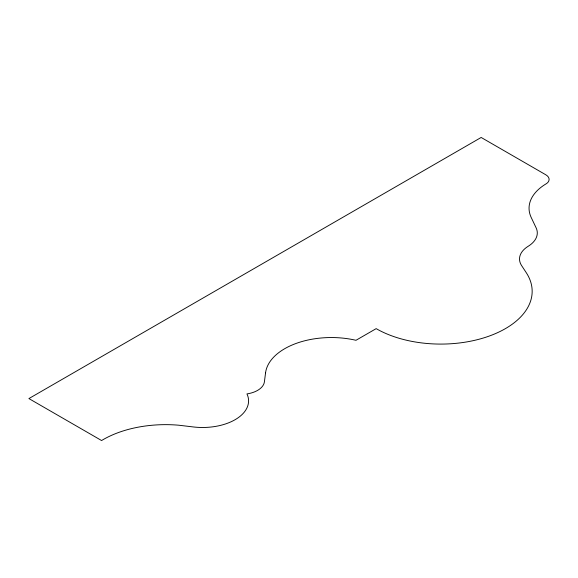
<?xml version="1.0" encoding="UTF-8"?>
<svg xmlns="http://www.w3.org/2000/svg" width="578" height="578" viewBox="0 0 578 578"><rect width="100%" height="100%" fill="white"/><g stroke="black" fill="none" stroke-linecap="round" stroke-linejoin="round"><path stroke-width="0.87" d="M265.569 372.803L264.406 381.82A23.445 13.532 0 0 1 246.958 393.914A46.038 26.581 0 0 1 193.225 426.94L178.754 425.213A88.311 50.987 0 0 0 101.584 440.537L28.9 398.574L481.163 137.463L545.777 174.766A11.423 6.596 0 0 1 546.723 183.472A60.871 35.142 0 0 0 531.218 217.509L536.088 227.775A33.864 19.551 0 0 1 527.974 246.409A32.267 18.633 0 0 0 521.602 265.577L526.247 272.664A91.375 52.75 0 0 1 490.361 335.645A91.375 52.75 0 0 1 376.177 328.636L355.983 340.29A65.979 38.09 0 0 0 265.569 372.803"/></g></svg>
